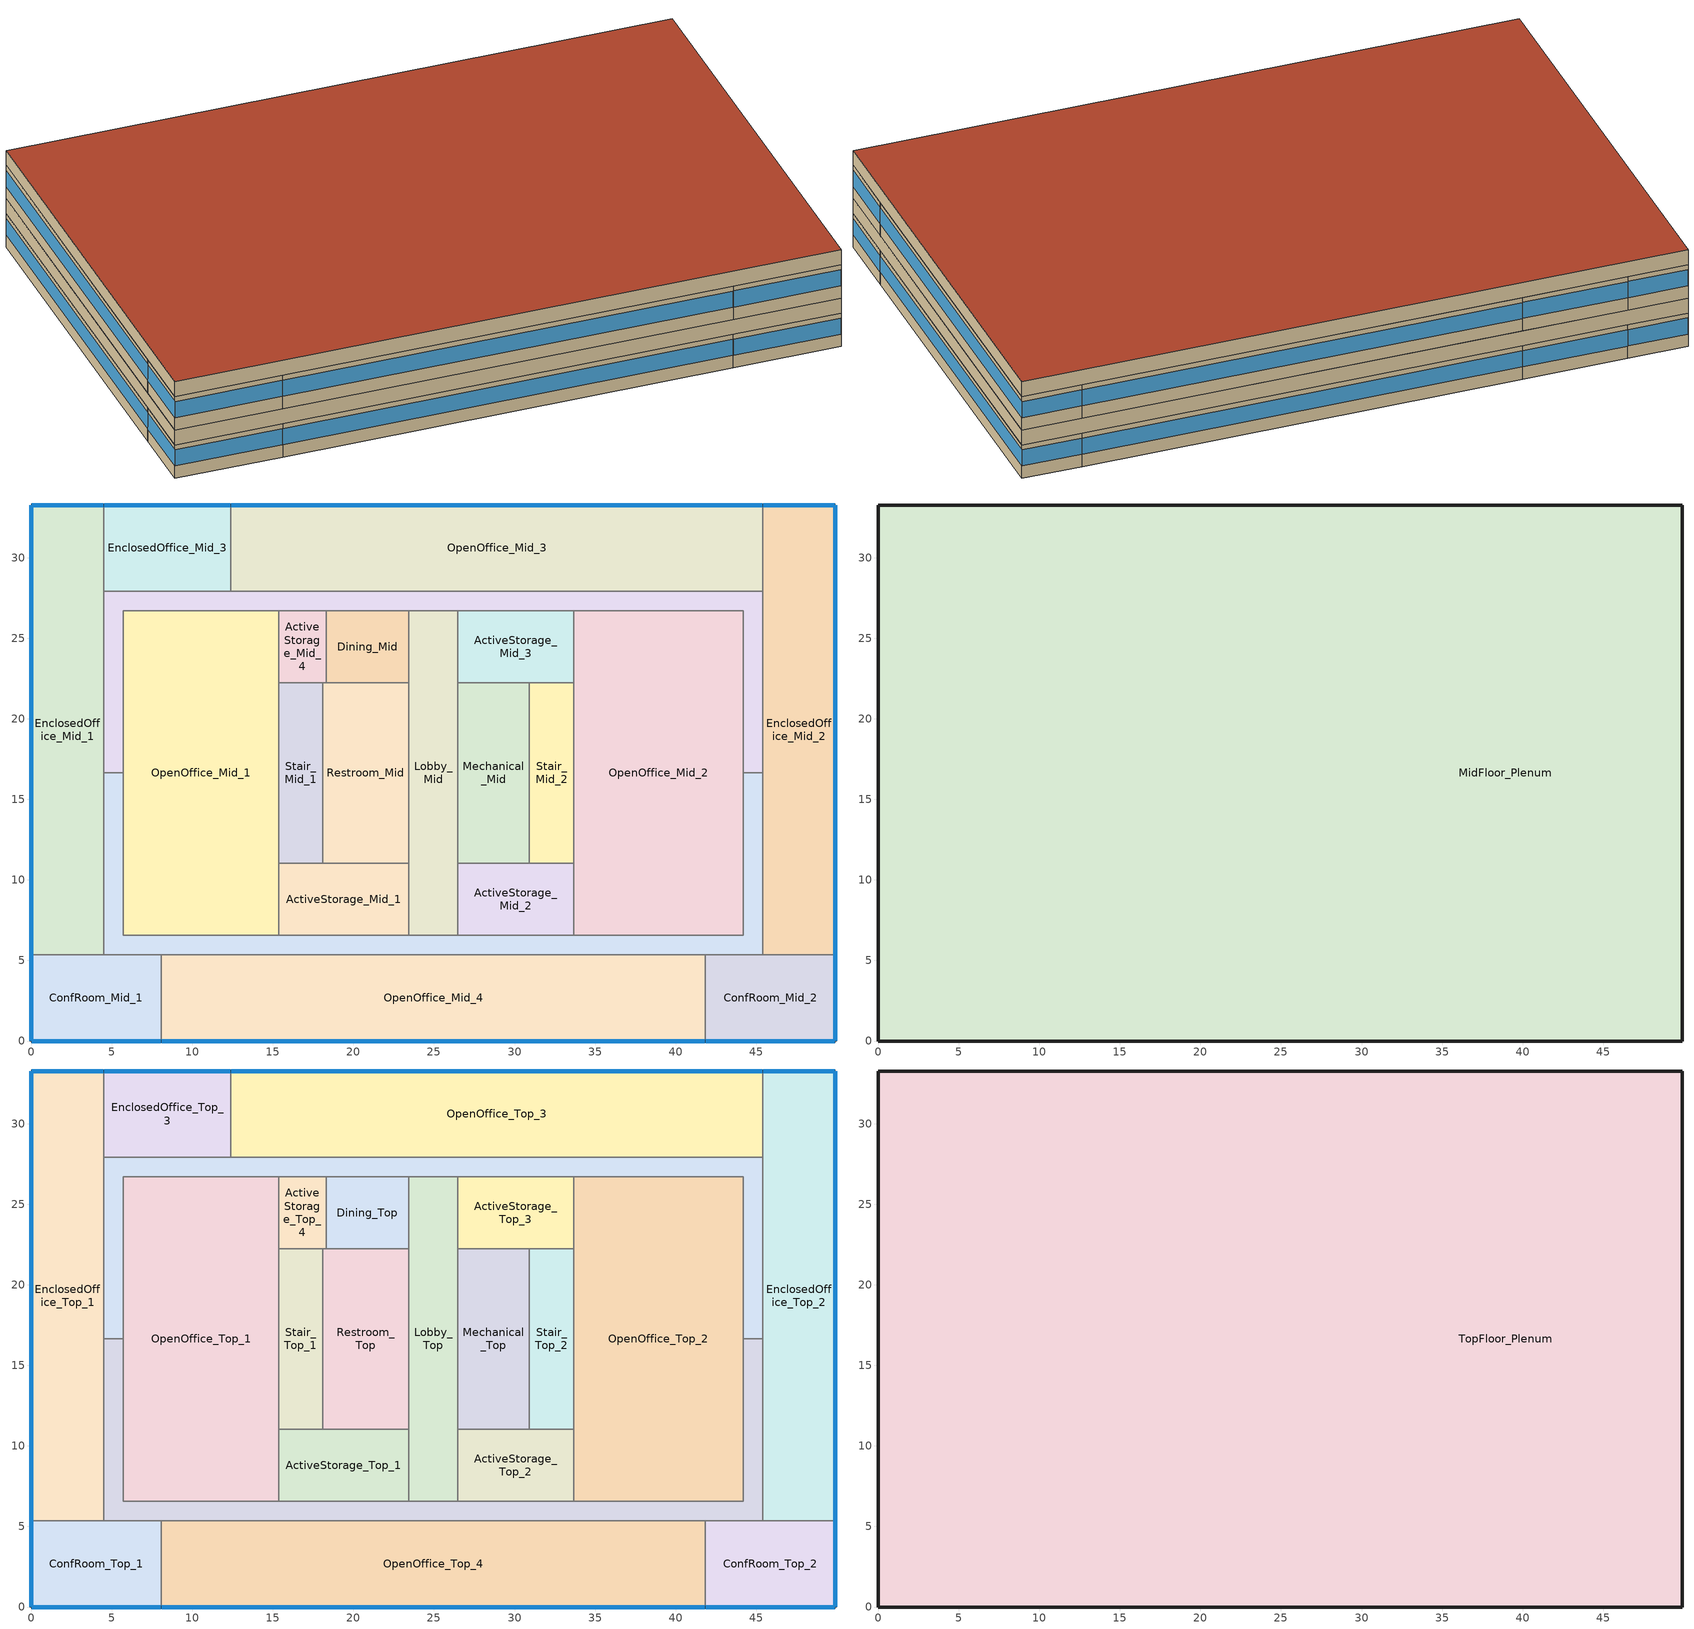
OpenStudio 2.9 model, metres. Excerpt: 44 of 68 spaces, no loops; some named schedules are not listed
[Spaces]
ActiveStorage_Mid_1
 floor to FirstFloor_Plenum: 23.43,11.04 23.43,6.56 15.35,6.56 15.35,11.04 z3.96
 wall to Restroom_Mid: 23.43,11.04 18.1,11.04 z3.96:6.71
 wall to OpenOffice_Mid_1: 15.35,11.04 15.35,6.56 z3.96:6.71
 wall to Corridor_Mid_1: 15.35,6.56 23.43,6.56 z3.96:6.71
 wall to Lobby_Mid: 23.43,6.56 23.43,11.04 z3.96:6.71
 wall to Stair_Mid_1: 18.1,11.04 15.35,11.04 z3.96:6.71
EnclosedOffice_Mid_1
 floor to FirstFloor_Plenum: 4.5,33.27 4.5,5.34 0,5.34 0,33.27 z3.96
 wall outside: 4.5,33.27 0,33.27 0,5.34 z3.96:6.71
 wall to EnclosedOffice_Mid_3: 4.5,27.93 4.5,33.27 z3.96:6.71
 wall to Corridor_Mid_2: 4.5,16.64 4.5,27.93 z3.96:6.71
 wall to ConfRoom_Mid_1: 0,5.34 4.5,5.34 z3.96:6.71
 wall to Corridor_Mid_1: 4.5,5.34 4.5,16.64 z3.96:6.71
 window: 4.48,33.27 0.03,33.27 z4.98:6.31; 0,33.25 0,5.37 z4.98:6.29
Corridor_Mid_1
 floor to FirstFloor_Plenum: 45.41,16.64 45.41,5.34 4.5,5.34 4.5,16.64 5.72,16.64 5.72,6.56 44.19,6.56 44.19,16.64 z3.96
 wall to Lobby_Mid: 26.48,6.56 23.43,6.56 z3.96:6.71
 wall to ConfRoom_Mid_2: 41.84,5.34 45.41,5.34 z3.96:6.71
 wall to OpenOffice_Mid_1: 15.35,6.56 5.72,6.56 5.72,16.64 z3.96:6.71
 wall to ConfRoom_Mid_1: 4.5,5.34 8.07,5.34 z3.96:6.71
 wall to ActiveStorage_Mid_2: 33.67,6.56 26.48,6.56 z3.96:6.71
 wall to OpenOffice_Mid_4: 8.07,5.34 16.57,5.34 33.34,5.34 41.84,5.34 z3.96:6.71
 wall to Corridor_Mid_2: 5.72,16.64 4.5,16.64 / 45.41,16.64 44.19,16.64 z3.96:6.71
 wall to OpenOffice_Mid_2: 44.19,16.64 44.19,6.56 33.67,6.56 z3.96:6.71
 wall to EnclosedOffice_Mid_2: 45.41,5.34 45.41,16.64 z3.96:6.71
OpenOffice_Mid_2
 floor to FirstFloor_Plenum: 44.19,26.71 44.19,6.56 33.67,6.56 33.67,26.71 z3.96
 wall to Corridor_Mid_2: 44.19,16.64 44.19,26.71 33.67,26.71 z3.96:6.71
 wall to ActiveStorage_Mid_2: 33.67,11.04 33.67,6.56 z3.96:6.71
 wall to Stair_Mid_2: 33.67,22.23 33.67,11.04 z3.96:6.71
 wall to ActiveStorage_Mid_3: 33.67,26.71 33.67,22.23 z3.96:6.71
ActiveStorage_Mid_2
 floor to FirstFloor_Plenum: 33.67,11.04 33.67,6.56 26.48,6.56 26.48,11.04 z3.96
 wall to Mechanical_Mid: 30.93,11.04 26.48,11.04 z3.96:6.71
 wall to Lobby_Mid: 26.48,11.04 26.48,6.56 z3.96:6.71
 wall to Stair_Mid_2: 33.67,11.04 30.93,11.04 z3.96:6.71
Stair_Mid_2
 floor to FirstFloor_Plenum: 33.67,22.23 33.67,11.04 30.93,11.04 30.93,22.23 z3.96
 wall to Mechanical_Mid: 30.93,22.23 30.93,11.04 z3.96:6.71
 wall to ActiveStorage_Mid_3: 33.67,22.23 30.93,22.23 z3.96:6.71
ActiveStorage_Mid_3
 floor to FirstFloor_Plenum: 33.67,26.71 33.67,22.23 26.48,22.23 26.48,26.71 z3.96
 wall to Mechanical_Mid: 26.48,22.23 30.93,22.23 z3.96:6.71
 wall to Lobby_Mid: 26.48,26.71 26.48,22.23 z3.96:6.71
 wall to Corridor_Mid_2: 33.67,26.71 26.48,26.71 z3.96:6.71
Lobby_Mid
 floor to FirstFloor_Plenum: 26.48,26.71 26.48,6.56 23.43,6.56 23.43,26.71 z3.96
 wall to Restroom_Mid: 23.43,22.23 23.43,11.04 z3.96:6.71
 wall to Mechanical_Mid: 26.48,11.04 26.48,22.23 z3.96:6.71
 wall to Dining_Mid: 23.43,26.71 23.43,22.23 z3.96:6.71
 wall to Corridor_Mid_2: 26.48,26.71 23.43,26.71 z3.96:6.71
Dining_Mid
 floor to FirstFloor_Plenum: 23.43,26.71 23.43,22.23 18.31,22.23 18.31,26.71 z3.96
 wall to Corridor_Mid_2: 23.43,26.71 18.31,26.71 z3.96:6.71
 wall to ActiveStorage_Mid_4: 18.31,26.71 18.31,22.23 z3.96:6.71
 wall to Restroom_Mid: 18.31,22.23 23.43,22.23 z3.96:6.71
ConfRoom_Mid_2
 floor to FirstFloor_Plenum: 49.91,5.34 49.91,0 41.84,0 41.84,5.34 z3.96
 wall outside: 41.84,0 49.91,0 49.91,5.34 z3.96:6.71
 wall to OpenOffice_Mid_4: 41.84,5.34 41.84,0 z3.96:6.71
 wall to EnclosedOffice_Mid_2: 49.91,5.34 45.41,5.34 z3.96:6.71
 window: 41.87,0 49.89,0 / 49.91,0.03 49.91,5.32 z4.98:6.3
Restroom_Mid
 floor to FirstFloor_Plenum: 23.43,22.23 23.43,11.04 18.1,11.04 18.1,22.23 z3.96
 wall to ActiveStorage_Mid_4: 18.31,22.23 18.1,22.23 z3.96:6.71
 wall to Stair_Mid_1: 18.1,22.23 18.1,11.04 z3.96:6.71
Mechanical_Mid
 floor to FirstFloor_Plenum: 30.93,22.23 30.93,11.04 26.48,11.04 26.48,22.23 z3.96
ConfRoom_Mid_1
 floor to FirstFloor_Plenum: 8.07,5.34 8.07,0 0,0 0,5.34 z3.96
 wall outside: 0,5.34 0,0 8.07,0 z3.96:6.71
 wall to OpenOffice_Mid_4: 8.07,0 8.07,5.34 z3.96:6.71
 window: 0.03,0 8.04,0 / 0,5.32 0,0.03 z4.98:6.3
ActiveStorage_Mid_4
 floor to FirstFloor_Plenum: 18.31,26.71 18.31,22.23 15.35,22.23 15.35,26.71 z3.96
 wall to Stair_Mid_1: 15.35,22.23 18.1,22.23 z3.96:6.71
 wall to Corridor_Mid_2: 18.31,26.71 15.35,26.71 z3.96:6.71
 wall to OpenOffice_Mid_1: 15.35,26.71 15.35,22.23 z3.96:6.71
Corridor_Mid_2
 floor to FirstFloor_Plenum: 45.41,27.93 45.41,16.64 44.19,16.64 44.19,26.71 5.72,26.71 5.72,16.64 4.5,16.64 4.5,27.93 z3.96
 wall to EnclosedOffice_Mid_3: 12.39,27.93 10.08,27.93 4.5,27.93 z3.96:6.71
 wall to OpenOffice_Mid_1: 5.72,16.64 5.72,26.71 15.35,26.71 z3.96:6.71
 wall to EnclosedOffice_Mid_2: 45.41,16.64 45.41,27.93 z3.96:6.71
 wall to OpenOffice_Mid_3: 45.41,27.93 12.39,27.93 z3.96:6.71
OpenOffice_Mid_1
 floor to FirstFloor_Plenum: 15.35,26.71 15.35,6.56 5.72,6.56 5.72,26.71 z3.96
 wall to Stair_Mid_1: 15.35,11.04 15.35,22.23 z3.96:6.71
EnclosedOffice_Mid_3
 floor to FirstFloor_Plenum: 12.39,33.27 12.39,27.93 4.5,27.93 4.5,33.27 z3.96
 wall outside: 12.39,33.27 4.5,33.27 z3.96:6.71
 wall to OpenOffice_Mid_3: 12.39,27.93 12.39,33.27 z3.96:6.71
 window: 12.37,33.27 4.53,33.27 z4.98:6.3
OpenOffice_Mid_3
 floor to FirstFloor_Plenum: 45.41,33.27 45.41,27.93 12.39,27.93 12.39,33.27 z3.96
 wall outside: 45.41,33.27 12.39,33.27 z3.96:6.71
 wall to EnclosedOffice_Mid_2: 45.41,27.93 45.41,33.27 z3.96:6.71
 window: 45.38,33.27 12.42,33.27 z4.98:6.29
EnclosedOffice_Mid_2
 floor to FirstFloor_Plenum: 49.91,33.27 49.91,5.34 45.41,5.34 45.41,33.27 z3.96
 wall outside: 49.91,5.34 49.91,33.27 45.41,33.27 z3.96:6.71
 window: 49.89,33.27 45.43,33.27 z4.98:6.31; 49.91,5.37 49.91,33.25 z4.98:6.29
Stair_Mid_1
 floor to FirstFloor_Plenum: 18.1,22.23 18.1,11.04 15.35,11.04 15.35,22.23 z3.96
OpenOffice_Mid_4
 floor to FirstFloor_Plenum: 41.84,5.34 41.84,0 8.07,0 8.07,5.34 z3.96
 wall outside: 8.07,0 41.84,0 z3.96:6.71
 window: 8.09,0 41.82,0 z4.98:6.29
MidFloor_Plenum
 floor to OpenOffice_Mid_4: 41.84,5.34 41.84,0 8.07,0 8.07,5.34 z6.71
 floor to ActiveStorage_Mid_1: 23.43,11.04 23.43,6.56 15.35,6.56 15.35,11.04 z6.71
 floor to ConfRoom_Mid_2: 49.91,5.34 49.91,0 41.84,0 41.84,5.34 z6.71
 floor to EnclosedOffice_Mid_3: 12.39,33.27 12.39,27.93 4.5,27.93 4.5,33.27 z6.71
 floor to OpenOffice_Mid_3: 45.41,33.27 45.41,27.93 12.39,27.93 12.39,33.27 z6.71
 floor to ConfRoom_Mid_1: 8.07,5.34 8.07,0 0,0 0,5.34 z6.71
 floor to Stair_Mid_1: 18.1,22.23 18.1,11.04 15.35,11.04 15.35,22.23 z6.71
 floor to Corridor_Mid_2: 45.41,27.93 45.41,16.64 44.19,16.64 44.19,26.71 5.72,26.71 5.72,16.64 4.5,16.64 4.5,27.93 z6.71
 floor to Dining_Mid: 23.43,26.71 23.43,22.23 18.31,22.23 18.31,26.71 z6.71
 floor to EnclosedOffice_Mid_2: 49.91,33.27 49.91,5.34 45.41,5.34 45.41,33.27 z6.71
 floor to OpenOffice_Mid_1: 15.35,26.71 15.35,6.56 5.72,6.56 5.72,26.71 z6.71
 floor to EnclosedOffice_Mid_1: 4.5,33.27 4.5,5.34 0,5.34 0,33.27 z6.71
 floor to ActiveStorage_Mid_4: 18.31,26.71 18.31,22.23 15.35,22.23 15.35,26.71 z6.71
 floor to Corridor_Mid_1: 45.41,16.64 45.41,5.34 4.5,5.34 4.5,16.64 5.72,16.64 5.72,6.56 44.19,6.56 44.19,16.64 z6.71
 floor to Restroom_Mid: 23.43,22.23 23.43,11.04 18.1,11.04 18.1,22.23 z6.71
 floor to OpenOffice_Mid_2: 44.19,26.71 44.19,6.56 33.67,6.56 33.67,26.71 z6.71
 floor to ActiveStorage_Mid_3: 33.67,26.71 33.67,22.23 26.48,22.23 26.48,26.71 z6.71
 floor to Lobby_Mid: 26.48,26.71 26.48,6.56 23.43,6.56 23.43,26.71 z6.71
 floor to Stair_Mid_2: 33.67,22.23 33.67,11.04 30.93,11.04 30.93,22.23 z6.71
 floor to ActiveStorage_Mid_2: 33.67,11.04 33.67,6.56 26.48,6.56 26.48,11.04 z6.71
 floor to Mechanical_Mid: 30.93,22.23 30.93,11.04 26.48,11.04 26.48,22.23 z6.71
 wall outside: 49.91,33.27 0,33.27 0,0 49.91,0 49.91,33.27 z6.71:7.92
Corridor_Top_2
 floor to MidFloor_Plenum: 45.41,27.93 45.41,16.64 44.19,16.64 44.19,26.71 5.72,26.71 5.72,16.64 4.5,16.64 4.5,27.93 z7.92
 wall to EnclosedOffice_Top_1: 4.5,27.93 4.5,16.64 z7.92:10.67
 wall to Corridor_Top_1: 4.5,16.64 5.72,16.64 / 44.19,16.64 45.41,16.64 z7.92:10.67
 wall to EnclosedOffice_Top_3: 12.39,27.93 10.08,27.93 4.5,27.93 z7.92:10.67
 wall to EnclosedOffice_Top_2: 45.41,16.64 45.41,27.93 z7.92:10.67
 wall to Dining_Top: 18.31,26.71 23.43,26.71 z7.92:10.67
 wall to OpenOffice_Top_2: 33.67,26.71 44.19,26.71 44.19,16.64 z7.92:10.67
 wall to OpenOffice_Top_1: 5.72,16.64 5.72,26.71 15.35,26.71 z7.92:10.67
 wall to ActiveStorage_Top_4: 15.35,26.71 18.31,26.71 z7.92:10.67
 wall to Lobby_Top: 23.43,26.71 26.48,26.71 z7.92:10.67
 wall to ActiveStorage_Top_3: 26.48,26.71 33.67,26.71 z7.92:10.67
 wall to OpenOffice_Top_3: 45.41,27.93 12.39,27.93 z7.92:10.67
OpenOffice_Top_1
 floor to MidFloor_Plenum: 15.35,26.71 15.35,6.56 5.72,6.56 5.72,26.71 z7.92
 wall to Corridor_Top_1: 5.72,16.64 5.72,6.56 15.35,6.56 z7.92:10.67
 wall to ActiveStorage_Top_4: 15.35,22.23 15.35,26.71 z7.92:10.67
 wall to Stair_Top_1: 15.35,11.04 15.35,22.23 z7.92:10.67
 wall to ActiveStorage_Top_1: 15.35,6.56 15.35,11.04 z7.92:10.67
EnclosedOffice_Top_3
 floor to MidFloor_Plenum: 12.39,33.27 12.39,27.93 4.5,27.93 4.5,33.27 z7.92
 wall outside: 12.39,33.27 4.5,33.27 z7.92:10.67
 wall to EnclosedOffice_Top_1: 4.5,33.27 4.5,27.93 z7.92:10.67
 wall to OpenOffice_Top_3: 12.39,27.93 12.39,33.27 z7.92:10.67
 window: 12.37,33.27 4.53,33.27 z8.95:10.26
OpenOffice_Top_3
 floor to MidFloor_Plenum: 45.41,33.27 45.41,27.93 12.39,27.93 12.39,33.27 z7.92
 wall outside: 45.41,33.27 12.39,33.27 z7.92:10.67
 wall to EnclosedOffice_Top_2: 45.41,27.93 45.41,33.27 z7.92:10.67
 window: 45.38,33.27 12.42,33.27 z8.95:10.26
EnclosedOffice_Top_2
 floor to MidFloor_Plenum: 49.91,33.27 49.91,5.34 45.41,5.34 45.41,33.27 z7.92
 wall outside: 49.91,5.34 49.91,33.27 45.41,33.27 z7.92:10.67
 wall to ConfRoom_Top_2: 45.41,5.34 49.91,5.34 z7.92:10.67
 wall to Corridor_Top_1: 45.41,16.64 45.41,5.34 z7.92:10.67
 window: 49.89,33.27 45.43,33.27 z8.95:10.27; 49.91,5.37 49.91,33.25 z8.95:10.26
Stair_Top_1
 floor to MidFloor_Plenum: 18.1,22.23 18.1,11.04 15.35,11.04 15.35,22.23 z7.92
 wall to ActiveStorage_Top_1: 15.35,11.04 18.1,11.04 z7.92:10.67
 wall to Restroom_Top: 18.1,11.04 18.1,22.23 z7.92:10.67
 wall to ActiveStorage_Top_4: 18.1,22.23 15.35,22.23 z7.92:10.67
OpenOffice_Top_4
 floor to MidFloor_Plenum: 41.84,5.34 41.84,0 8.07,0 8.07,5.34 z7.92
 wall outside: 8.07,0 41.84,0 z7.92:10.67
 wall to ConfRoom_Top_1: 8.07,5.34 8.07,0 z7.92:10.67
 wall to ConfRoom_Top_2: 41.84,0 41.84,5.34 z7.92:10.67
 wall to Corridor_Top_1: 41.84,5.34 33.34,5.34 16.57,5.34 8.07,5.34 z7.92:10.67
 window: 8.09,0 41.82,0 z8.95:10.26
Mechanical_Top
 floor to MidFloor_Plenum: 30.93,22.23 30.93,11.04 26.48,11.04 26.48,22.23 z7.92
 wall to Lobby_Top: 26.48,22.23 26.48,11.04 z7.92:10.67
 wall to Stair_Top_2: 30.93,11.04 30.93,22.23 z7.92:10.67
 wall to ActiveStorage_Top_2: 26.48,11.04 30.93,11.04 z7.92:10.67
 wall to ActiveStorage_Top_3: 30.93,22.23 26.48,22.23 z7.92:10.67
ActiveStorage_Top_4
 floor to MidFloor_Plenum: 18.31,26.71 18.31,22.23 15.35,22.23 15.35,26.71 z7.92
 wall to Dining_Top: 18.31,22.23 18.31,26.71 z7.92:10.67
 wall to Restroom_Top: 18.1,22.23 18.31,22.23 z7.92:10.67
Lobby_Top
 floor to MidFloor_Plenum: 26.48,26.71 26.48,6.56 23.43,6.56 23.43,26.71 z7.92
 wall to Restroom_Top: 23.43,22.23 23.43,11.04 z7.92:10.67
 wall to ActiveStorage_Top_2: 26.48,6.56 26.48,11.04 z7.92:10.67
 wall to Corridor_Top_1: 23.43,6.56 26.48,6.56 z7.92:10.67
 wall to Dining_Top: 23.43,26.71 23.43,22.23 z7.92:10.67
 wall to ActiveStorage_Top_3: 26.48,22.23 26.48,26.71 z7.92:10.67
 wall to ActiveStorage_Top_1: 23.43,11.04 23.43,6.56 z7.92:10.67
Dining_Top
 floor to MidFloor_Plenum: 23.43,26.71 23.43,22.23 18.31,22.23 18.31,26.71 z7.92
 wall to Restroom_Top: 18.31,22.23 23.43,22.23 z7.92:10.67
Restroom_Top
 floor to MidFloor_Plenum: 23.43,22.23 23.43,11.04 18.1,11.04 18.1,22.23 z7.92
 wall to ActiveStorage_Top_1: 18.1,11.04 23.43,11.04 z7.92:10.67
ConfRoom_Top_2
 floor to MidFloor_Plenum: 49.91,5.34 49.91,0 41.84,0 41.84,5.34 z7.92
 wall outside: 41.84,0 49.91,0 49.91,5.34 z7.92:10.67
 wall to Corridor_Top_1: 45.41,5.34 41.84,5.34 z7.92:10.67
 window: 49.91,0.03 49.91,5.32 z8.95:10.27; 41.87,0 49.89,0 z8.95:10.26
ActiveStorage_Top_3
 floor to MidFloor_Plenum: 33.67,26.71 33.67,22.23 26.48,22.23 26.48,26.71 z7.92
 wall to Stair_Top_2: 30.93,22.23 33.67,22.23 z7.92:10.67
 wall to OpenOffice_Top_2: 33.67,22.23 33.67,26.71 z7.92:10.67
Stair_Top_2
 floor to MidFloor_Plenum: 33.67,22.23 33.67,11.04 30.93,11.04 30.93,22.23 z7.92
 wall to ActiveStorage_Top_2: 30.93,11.04 33.67,11.04 z7.92:10.67
 wall to OpenOffice_Top_2: 33.67,11.04 33.67,22.23 z7.92:10.67
ActiveStorage_Top_2
 floor to MidFloor_Plenum: 33.67,11.04 33.67,6.56 26.48,6.56 26.48,11.04 z7.92
 wall to Corridor_Top_1: 26.48,6.56 33.67,6.56 z7.92:10.67
 wall to OpenOffice_Top_2: 33.67,6.56 33.67,11.04 z7.92:10.67
OpenOffice_Top_2
 floor to MidFloor_Plenum: 44.19,26.71 44.19,6.56 33.67,6.56 33.67,26.71 z7.92
 wall to Corridor_Top_1: 33.67,6.56 44.19,6.56 44.19,16.64 z7.92:10.67
Corridor_Top_1
 floor to MidFloor_Plenum: 45.41,16.64 45.41,5.34 4.5,5.34 4.5,16.64 5.72,16.64 5.72,6.56 44.19,6.56 44.19,16.64 z7.92
 wall to ConfRoom_Top_1: 4.5,5.34 8.07,5.34 z7.92:10.67
 wall to ActiveStorage_Top_1: 23.43,6.56 15.35,6.56 z7.92:10.67
 wall to EnclosedOffice_Top_1: 4.5,16.64 4.5,5.34 z7.92:10.67
EnclosedOffice_Top_1
 floor to MidFloor_Plenum: 4.5,33.27 4.5,5.34 0,5.34 0,33.27 z7.92
 wall outside: 4.5,33.27 0,33.27 0,5.34 z7.92:10.67
 wall to ConfRoom_Top_1: 0,5.34 4.5,5.34 z7.92:10.67
 window: 0,33.25 0,5.37 z8.95:10.26; 4.48,33.27 0.03,33.27 z8.95:10.27
ActiveStorage_Top_1
 floor to MidFloor_Plenum: 23.43,11.04 23.43,6.56 15.35,6.56 15.35,11.04 z7.92
ConfRoom_Top_1
 floor to MidFloor_Plenum: 8.07,5.34 8.07,0 0,0 0,5.34 z7.92
 wall outside: 0,5.34 0,0 8.07,0 z7.92:10.67
 window: 0.03,0 8.04,0 z8.95:10.26; 0,5.32 0,0.03 z8.95:10.27
TopFloor_Plenum
 floor to EnclosedOffice_Top_1: 4.5,33.27 4.5,5.34 0,5.34 0,33.27 z10.67
 floor to EnclosedOffice_Top_2: 49.91,33.27 49.91,5.34 45.41,5.34 45.41,33.27 z10.67
 floor to Corridor_Top_1: 45.41,16.64 45.41,5.34 4.5,5.34 4.5,16.64 5.72,16.64 5.72,6.56 44.19,6.56 44.19,16.64 z10.67
 floor to Corridor_Top_2: 45.41,27.93 45.41,16.64 44.19,16.64 44.19,26.71 5.72,26.71 5.72,16.64 4.5,16.64 4.5,27.93 z10.67
 floor to OpenOffice_Top_2: 44.19,26.71 44.19,6.56 33.67,6.56 33.67,26.71 z10.67
 floor to OpenOffice_Top_1: 15.35,26.71 15.35,6.56 5.72,6.56 5.72,26.71 z10.67
 floor to Stair_Top_1: 18.1,22.23 18.1,11.04 15.35,11.04 15.35,22.23 z10.67
 floor to EnclosedOffice_Top_3: 12.39,33.27 12.39,27.93 4.5,27.93 4.5,33.27 z10.67
 floor to OpenOffice_Top_3: 45.41,33.27 45.41,27.93 12.39,27.93 12.39,33.27 z10.67
 floor to OpenOffice_Top_4: 41.84,5.34 41.84,0 8.07,0 8.07,5.34 z10.67
 floor to Lobby_Top: 26.48,26.71 26.48,6.56 23.43,6.56 23.43,26.71 z10.67
 floor to ConfRoom_Top_2: 49.91,5.34 49.91,0 41.84,0 41.84,5.34 z10.67
 floor to ActiveStorage_Top_4: 18.31,26.71 18.31,22.23 15.35,22.23 15.35,26.71 z10.67
 floor to ActiveStorage_Top_2: 33.67,11.04 33.67,6.56 26.48,6.56 26.48,11.04 z10.67
 floor to Restroom_Top: 23.43,22.23 23.43,11.04 18.1,11.04 18.1,22.23 z10.67
 floor to Mechanical_Top: 30.93,22.23 30.93,11.04 26.48,11.04 26.48,22.23 z10.67
 floor to ActiveStorage_Top_1: 23.43,11.04 23.43,6.56 15.35,6.56 15.35,11.04 z10.67
 floor to Dining_Top: 23.43,26.71 23.43,22.23 18.31,22.23 18.31,26.71 z10.67
 floor to ActiveStorage_Top_3: 33.67,26.71 33.67,22.23 26.48,22.23 26.48,26.71 z10.67
 floor to Stair_Top_2: 33.67,22.23 33.67,11.04 30.93,11.04 30.93,22.23 z10.67
 floor to ConfRoom_Top_1: 8.07,5.34 8.07,0 0,0 0,5.34 z10.67
 wall outside: 0,33.27 0,0 49.91,0 49.91,33.27 0,33.27 z10.67:11.89
 roof outside: 49.91,0 49.91,33.27 0,33.27 0,0 z11.89
[Site]
Chicago Ohare Intl Ap_IL_USA: Latitude {deg}=41.98; Longitude {deg}=-87.92; Time Zone {hr}=-6; Elevation {m}=201; Terrain=City
[Building]
-MediumOfficeDetailed-ASHRAE 169-2006-5A created: 2020-03-26 09:35:23 -0700: Nominal Floor to Floor Height {m}=6.76792e-17; Default Construction Set=90.1-2013 - MediumOfficeDetailed - ASHRAE 169-2006-5A; Standards Number of Stories=3; Standards Number of Above Ground Stories=0; Standards Building Type=MediumOfficeDetailed
[ClimateZones]
Climate Zone Institution Name 1=ASHRAE; Climate Zone Document Name 1=ANSI/ASHRAE Standard 169; Climate Zone Document Year 1=2006; Climate Zone Value 1=5A
[Site:WaterMainsTemperature]
Calculation Method=Correlation; Annual Average Outdoor Air Temperature {C}=9.925; Maximum Difference In Monthly Average Outdoor Air Temperatures {deltaC}=28.7
[SizingPeriod:DesignDay] Barometric Pressure {Pa}=98934; Sky Clearness=0; Rain Indicator=0; Snow Indicator=0; Day of Month=21; Daylight Saving Time Indicator=0; Humidity Indicating Type=Wetbulb; Dry-Bulb Temperature Range Modifier Type=DefaultMultipliers
Name | Maximum Dry-Bulb Temperature {C} | Daily Dry-Bulb Temperature Range {deltaC} | Humidity Indicating Conditions at Maximum Dry-Bulb | Wind Speed {m/s} | Wind Direction {deg} | Month | Day Type | Solar Model Indicator | ASHRAE Taub | ASHRAE Taud
Chicago Ohare Intl Ap Ann Clg .4% Condns DB=>MWB | 33.3 | 10.5 | 23.7 | 5.2 | 230 | 7 | SummerDesignDay | ASHRAETau | 0.455 | 2.05
Chicago Ohare Intl Ap Ann Htg 99.6% Condns DB | -20 | 0 | -20 | 4.9 | 270 | 1 | WinterDesignDay | ASHRAEClearSky
[Site:GroundTemperature:BuildingSurface]
19.527, 19.502, 19.536, 19.598, 20.002, 21.64, 22.225, 22.375, 21.449, 20.121, 19.802, 19.633
[Material:NoMass] Thermal Absorptance=0.9; Solar Absorptance=0.7
Name | Roughness | Thermal Resistance {m2-K/W} | Visible Absorptance
CP02 CARPET PAD | VeryRough | 0.21648 | 0.8
Typical Insulation R-14.97 | Smooth | 2.63723 | 0.7
Typical Carpet Pad | Smooth | 0.21648 | 0.8
Typical Insulation R-16.0 | Smooth | 2.81828 | 0.7
Typical Insulation R-30.13 | Smooth | 5.30668 | 0.7
Typical Insulation R-1.15 | Smooth | 0.202509 | 0.7
Typical Insulation R-1.15 1 | Smooth | 0.202527 | 0.7
[Material]
Name | Roughness | Thickness {m} | Conductivity {W/m-K} | Density {kg/m3} | Specific Heat {J/kg-K} | Thermal Absorptance | Solar Absorptance | Visible Absorptance
100mm Normalweight concrete floor | MediumSmooth | 0.1016 | 2.31 | 2322 | 832
G01 13mm gypsum board | Smooth | 0.0127 | 0.16 | 800 | 1090 | 0.9 | 0.7 | 0.5
4 in. Normalweight Concrete Floor | MediumRough | 0.1016 | 2.31 | 2322 | 832 | 0.9 | 0.7 | 0.7
25mm Stucco | Smooth | 0.0254 | 0.72 | 1856 | 840 | 0.9 | 0.7 | 0.7
5/8 in. Gypsum Board | MediumSmooth | 0.0159 | 0.16 | 800 | 1090 | 0.9 | 0.7 | 0.7
Roof Membrane | VeryRough | 0.0095 | 0.16 | 1121.29 | 1460 | 0.9 | 0.7 | 0.7
Metal Roof Surface; F08 Metal surface | Smooth | 0.0008 | 45.28 | 7824 | 500 | 0.9 | 0.7 | 0.7
8 in. Normalweight Concrete Floor | MediumRough | 0.2032 | 2.31 | 2322 | 832 | 0.9 | 0.7 | 0.7
8 in. Concrete Block Basement Wall | MediumRough | 0.2032 | 1.326 | 1842 | 912 | 0.9 | 0.7 | 0.7
G05 25mm wood | MediumSmooth | 0.0254 | 0.15 | 608 | 1630 | 0.9 | 0.5 | 0.5
Std Wood 6inch | MediumSmooth | 0.15 | 0.12 | 540 | 1210 | 0.9 | 0.7 | 0.7
[Construction]
Typical Insulated Exterior Mass Floor R-17.54: Typical Insulation R-14.97, 4 in. Normalweight Concrete Floor, Typical Carpet Pad
Typical Insulated Steel Framed Exterior Wall R-18.18: 25mm Stucco, 5/8 in. Gypsum Board, Typical Insulation R-16.0, 5/8 in. Gypsum Board
Typical IEAD Roof R-31.25: Roof Membrane, Typical Insulation R-30.13, Metal Roof Surface
Typical Interior Floor: 100mm Normalweight concrete floor, CP02 CARPET PAD
Typical Interior Wall: G01 13mm gypsum board, G01 13mm gypsum board
Typical Interior Ceiling: CP02 CARPET PAD, 100mm Normalweight concrete floor
Typical Insulated Carpeted 8in Slab Floor: 8 in. Normalweight Concrete Floor, Typical Carpet Pad
Typical Insulated Basement Mass Wall: 8 in. Concrete Block Basement Wall
U 0.48 SHGC 0.40 Dbl Ref-D Clr 6mm/13mm: REF D CLEAR 6MM, AIR 13MM, CLEAR 6MM
Typical Insulated Metal Door R-2.0: F08 Metal surface, Typical Insulation R-1.15
U 0.44 SHGC 0.26 Dbl Ref-B-H Clr 6mm/13mm Air: REF B CLEAR HI 6MM, AIR 13MM, CLEAR 6MM
Typical Overhead Door R-2.0: Typical Insulation R-1.15 1
Window_U_0.50_SHGC_0.40_Skylight_Frame_Width_0.430_in: Glass_2052_LayerAvg, Gap_1_W_0_0038, Glass_2027F_LayerAvg
Typical Interior Window: Clear 3mm
Typical Interior Door; Typical Interior Partition: G05 25mm wood
InteriorFurnishings: Std Wood 6inch
[DefaultConstructionSet]
90.1-2013 - MediumOfficeDetailed - ASHRAE 169-2006-5A: Default Exterior Surface Constructions=Default Surface Constructions 1; Default Interior Surface Constructions=Default Surface Constructions 2; Default Ground Contact Surface Constructions=Default Surface Constructions 3; Default Exterior SubSurface Constructions=Default Sub Surface Constructions 1; Default Interior SubSurface Constructions=Default Sub Surface Constructions 2; Interior Partition Construction=Typical Interior Partition
[DefaultSurfaceConstructions]
Name | Floor Construction | Wall Construction | Roof Ceiling Construction
Default Surface Constructions 1 | Typical Insulated Exterior Mass Floor R-17.54 | Typical Insulated Steel Framed Exterior Wall R-18.18 | Typical IEAD Roof R-31.25
Default Surface Constructions 2 | Typical Interior Floor | Typical Interior Wall | Typical Interior Ceiling
Default Surface Constructions 3 | Typical Insulated Carpeted 8in Slab Floor | Typical Insulated Basement Mass Wall
[DefaultSubSurfaceConstructions]
Name | Fixed Window Construction | Operable Window Construction | Door Construction | Glass Door Construction | Overhead Door Construction | Skylight Construction | Tubular Daylight Dome Construction | Tubular Daylight Diffuser Construction
Default Sub Surface Constructions 1 | U 0.48 SHGC 0.40 Dbl Ref-D Clr 6mm/13mm | U 0.48 SHGC 0.40 Dbl Ref-D Clr 6mm/13mm | Typical Insulated Metal Door R-2.0 | U 0.44 SHGC 0.26 Dbl Ref-B-H Clr 6mm/13mm Air | Typical Overhead Door R-2.0 | Window_U_0.50_SHGC_0.40_Skylight_Frame_Width_0.430_in | Typical Interior Window | Typical Interior Window
Default Sub Surface Constructions 2 | Typical Interior Window | Typical Interior Window | Typical Interior Door
[WindowMaterial:Glazing] Optical Data Type=SpectralAverage; Infrared Transmittance at Normal Incidence=0; Dirt Correction Factor for Solar and Visible Transmittance=1; Solar Diffusing=No
Name | Thickness {m} | Solar Transmittance at Normal Incidence | Front Side Solar Reflectance at Normal Incidence | Back Side Solar Reflectance at Normal Incidence | Visible Transmittance at Normal Incidence | Front Side Visible Reflectance at Normal Incidence | Back Side Visible Reflectance at Normal Incidence | Front Side Infrared Hemispherical Emissivity | Back Side Infrared Hemispherical Emissivity | Conductivity {W/m-K}
REF D CLEAR 6MM | 0.006 | 0.429 | 0.308 | 0.379 | 0.334 | 0.453 | 0.505 | 0.84 | 0.82 | 0.9
CLEAR 6MM | 0.006 | 0.775 | 0.071 | 0.071 | 0.881 | 0.08 | 0.08 | 0.84 | 0.84 | 0.9
REF B CLEAR HI 6MM | 0.006 | 0.24 | 0.16 | 0.32 | 0.3 | 0.16 | 0.29 | 0.84 | 0.6 | 0.9
Glass_2052_LayerAvg | 0.00837 | 0.507767 | 0.054228 | 0.0544931 | 0.586833 | 0.05805 | 0.058397 | 0.84 | 0.84 | 1
Glass_2027F_LayerAvg | 0.004 | 0.369744 | 0.470069 | 0.340935 | 0.765222 | 0.0546 | 0.073741 | 0.03675 | 0.84 | 1
Clear 3mm | 0.003 | 0.837 | 0.075 | 0.075 | 0.898 | 0.081 | 0.081 | 0.84 | 0.84 | 0.9
[WindowMaterial:Gas] Gas Type=Air
Name | Thickness {m}
AIR 13MM | 0.0127
Gap_1_W_0_0038 | 0.0038
[Space]
Name | Space Type | Building Story | Thermal Zone | Part of Total Floor Area
ActiveStorage_Mid_1 | MediumOffice - Storage | Building Story 2 | ActiveStorage_Mid_1 ZN
EnclosedOffice_Mid_1 | MediumOffice - ClosedOffice | Building Story 2 | EnclosedOffice_Mid_1 ZN
Corridor_Mid_1 | MediumOffice - Corridor | Building Story 2 | Corridor_Mid_1 ZN
OpenOffice_Mid_2 | MediumOffice - OpenOffice | Building Story 2 | OpenOffice_Mid_2 ZN
ActiveStorage_Mid_2 | MediumOffice - Storage | Building Story 2 | ActiveStorage_Mid_2 ZN
Stair_Mid_2 | MediumOffice - Stair | Building Story 2 | Stair_Mid_2 ZN
ActiveStorage_Mid_3 | MediumOffice - Storage | Building Story 2 | ActiveStorage_Mid_3 ZN
Lobby_Mid | MediumOffice - Lobby | Building Story 2 | Lobby_Mid ZN
Dining_Mid | MediumOffice - Dining | Building Story 3 | Dining_Mid ZN
ConfRoom_Mid_2 | MediumOffice - Conference | Building Story 2 | ConfRoom_Mid_2 ZN
Restroom_Mid | MediumOffice - Restroom | Building Story 2 | Restroom_Mid ZN
Mechanical_Mid | MediumOffice - Elec/MechRoom | Building Story 2 | Mechanical_Mid ZN
ConfRoom_Mid_1 | MediumOffice - Conference | Building Story 2 | ConfRoom_Mid_1 ZN
ActiveStorage_Mid_4 | MediumOffice - Storage | Building Story 2 | ActiveStorage_Mid_4 ZN
Corridor_Mid_2 | MediumOffice - Corridor | Building Story 2 | Corridor_Mid_2 ZN
OpenOffice_Mid_1 | MediumOffice - OpenOffice | Building Story 2 | OpenOffice_Mid_1 ZN
EnclosedOffice_Mid_3 | MediumOffice - ClosedOffice | Building Story 2 | EnclosedOffice_Mid_3 ZN
OpenOffice_Mid_3 | MediumOffice - OpenOffice | Building Story 2 | OpenOffice_Mid_3 ZN
EnclosedOffice_Mid_2 | MediumOffice - ClosedOffice | Building Story 2 | EnclosedOffice_Mid_2 ZN
Stair_Mid_1 | MediumOffice - Stair | Building Story 2 | Stair_Mid_1 ZN
OpenOffice_Mid_4 | MediumOffice - OpenOffice | Building Story 2 | OpenOffice_Mid_4 ZN
MidFloor_Plenum |  | Building Story 2 | MidFloor_Plenum ZN | No
Corridor_Top_2 | MediumOffice - Corridor | Building Story 3 | Corridor_Top_2 ZN
OpenOffice_Top_1 | MediumOffice - OpenOffice | Building Story 3 | OpenOffice_Top_1 ZN
EnclosedOffice_Top_3 | MediumOffice - ClosedOffice | Building Story 3 | EnclosedOffice_Top_3 ZN
OpenOffice_Top_3 | MediumOffice - OpenOffice | Building Story 3 | OpenOffice_Top_3 ZN
EnclosedOffice_Top_2 | MediumOffice - ClosedOffice | Building Story 3 | EnclosedOffice_Top_2 ZN
Stair_Top_1 | MediumOffice - Stair | Building Story 3 | Stair_Top_1 ZN
OpenOffice_Top_4 | MediumOffice - OpenOffice | Building Story 3 | OpenOffice_Top_4 ZN
Mechanical_Top | MediumOffice - Elec/MechRoom | Building Story 3 | Mechanical_Top ZN
ActiveStorage_Top_4 | MediumOffice - Storage | Building Story 3 | ActiveStorage_Top_4 ZN
Lobby_Top | MediumOffice - Lobby | Building Story 3 | Lobby_Top ZN
Dining_Top | MediumOffice - Dining | Building Story 3 | Dining_Top ZN
Restroom_Top | MediumOffice - Restroom | Building Story 3 | Restroom_Top ZN
ConfRoom_Top_2 | MediumOffice - Conference | Building Story 3 | ConfRoom_Top_2 ZN
ActiveStorage_Top_3 | MediumOffice - Storage | Building Story 3 | ActiveStorage_Top_3 ZN
Stair_Top_2 | MediumOffice - Stair | Building Story 3 | Stair_Top_2 ZN
ActiveStorage_Top_2 | MediumOffice - Storage | Building Story 3 | ActiveStorage_Top_2 ZN
OpenOffice_Top_2 | MediumOffice - OpenOffice | Building Story 3 | OpenOffice_Top_2 ZN
Corridor_Top_1 | MediumOffice - Corridor | Building Story 3 | Corridor_Top_1 ZN
EnclosedOffice_Top_1 | MediumOffice - ClosedOffice | Building Story 3 | EnclosedOffice_Top_1 ZN
ActiveStorage_Top_1 | MediumOffice - Storage | Building Story 3 | ActiveStorage_Top_1 ZN
ConfRoom_Top_1 | MediumOffice - Conference | Building Story 3 | ConfRoom_Top_1 ZN
TopFloor_Plenum |  | Building Story 3 | TopFloor_Plenum ZN | No
[BuildingStory] Nominal Floor to Floor Height {m}=3.9624
Name | Nominal Z Coordinate {m}
Building Story 2 | 3.9624
Building Story 3 | 7.9248
[SpaceType] Standards Building Type=Office
Name | Default Schedule Set | Design Specification Outdoor Air Object | Standards Space Type
MediumOffice - OpenOffice | MediumOffice - OpenOffice Schedule Set | MediumOffice - OpenOffice Ventilation | MediumOffice - OpenOffice
MediumOffice - ClosedOffice | MediumOffice - ClosedOffice Schedule Set | MediumOffice - ClosedOffice Ventilation | MediumOffice - ClosedOffice
MediumOffice - Conference | MediumOffice - Conference Schedule Set | MediumOffice - Conference Ventilation | MediumOffice - Conference
MediumOffice - Storage | MediumOffice - Storage Schedule Set | MediumOffice - Storage Ventilation | MediumOffice - Storage
MediumOffice - Corridor | MediumOffice - Corridor Schedule Set | MediumOffice - Corridor Ventilation | MediumOffice - Corridor
MediumOffice - Dining | MediumOffice - Dining Schedule Set | MediumOffice - Dining Ventilation | MediumOffice - Dining
MediumOffice - Lobby | MediumOffice - Lobby Schedule Set | MediumOffice - Lobby Ventilation | MediumOffice - Lobby
MediumOffice - Elec/MechRoom | MediumOffice - Elec/MechRoom Schedule Set | MediumOffice - Elec/MechRoom Ventilation | MediumOffice - Elec/MechRoom
MediumOffice - Stair | MediumOffice - Stair Schedule Set | MediumOffice - Stair Ventilation | MediumOffice - Stair
MediumOffice - Restroom | MediumOffice - Restroom Schedule Set | MediumOffice - Restroom Ventilation | MediumOffice - Restroom
[People:Definition] Number of People Calculation Method=People/Area; Fraction Radiant=0.3
Name | People per Space Floor Area {person/m2}
MediumOffice - ClosedOffice People Definition | 0.0511286
MediumOffice - Conference People Definition | 0.538196
MediumOffice - Dining People Definition; MediumOffice - Lobby People Definition | 0.107639
MediumOffice - OpenOffice People Definition | 0.0565105
[People] Work Efficiency Schedule=Work Efficiency Schedule; Clothing Insulation Schedule=Clothing Schedule; Air Velocity Schedule=Air Velocity Schedule; Multiplier=1
Name | People Definition | Space or SpaceType
MediumOffice - ClosedOffice People | MediumOffice - ClosedOffice People Definition | MediumOffice - ClosedOffice
MediumOffice - Conference People | MediumOffice - Conference People Definition | MediumOffice - Conference
MediumOffice - Dining People | MediumOffice - Dining People Definition | MediumOffice - Dining
MediumOffice - Lobby People | MediumOffice - Lobby People Definition | MediumOffice - Lobby
MediumOffice - OpenOffice People | MediumOffice - OpenOffice People Definition | MediumOffice - OpenOffice
[Lights:Definition] Design Level Calculation Method=Watts/Area; Fraction Radiant=0.7; Fraction Visible=0.2; Return Air Fraction=0
Name | Watts per Space Floor Area {W/m2}
MediumOffice - ClosedOffice Lights Definition | 11.9479
MediumOffice - Conference Lights Definition | 13.2396
MediumOffice - Corridor Lights Definition | 7.10418
MediumOffice - Dining Lights Definition | 6.99654
MediumOffice - Elec/MechRoom Lights Definition | 10.2257
MediumOffice - Lobby Lights Definition | 9.68752
MediumOffice - OpenOffice Lights Definition; MediumOffice - Restroom Lights Definition | 10.5486
MediumOffice - Stair Lights Definition | 7.4271
MediumOffice - Storage Lights Definition | 6.78126
[Lights] Fraction Replaceable=0
Name | Lights Definition | Space or SpaceType
MediumOffice - ClosedOffice Lights | MediumOffice - ClosedOffice Lights Definition | MediumOffice - ClosedOffice
MediumOffice - Conference Lights | MediumOffice - Conference Lights Definition | MediumOffice - Conference
MediumOffice - Corridor Lights | MediumOffice - Corridor Lights Definition | MediumOffice - Corridor
MediumOffice - Dining Lights | MediumOffice - Dining Lights Definition | MediumOffice - Dining
MediumOffice - Elec/MechRoom Lights | MediumOffice - Elec/MechRoom Lights Definition | MediumOffice - Elec/MechRoom
MediumOffice - Lobby Lights | MediumOffice - Lobby Lights Definition | MediumOffice - Lobby
MediumOffice - OpenOffice Lights | MediumOffice - OpenOffice Lights Definition | MediumOffice - OpenOffice
MediumOffice - Restroom Lights | MediumOffice - Restroom Lights Definition | MediumOffice - Restroom
MediumOffice - Stair Lights | MediumOffice - Stair Lights Definition | MediumOffice - Stair
MediumOffice - Storage Lights | MediumOffice - Storage Lights Definition | MediumOffice - Storage
[ElectricEquipment:Definition] Design Level Calculation Method=Watts/Area; Fraction Latent=0; Fraction Radiant=0.5; Fraction Lost=0
Name | Watts per Space Floor Area {W/m2}
MediumOffice - ClosedOffice Elec Equip Definition | 9.3646
MediumOffice - Conference Elec Equip Definition; MediumOffice - Dining Elec Equip Definition | 10.7639
MediumOffice - Corridor Elec Equip Definition | 3.12153
MediumOffice - Elec/MechRoom Elec Equip Definition; MediumOffice - Lobby Elec Equip Definition; MediumOffice - Restroom Elec Equip Definition | 2.90626
MediumOffice - OpenOffice Elec Equip Definition | 10.3334
[ElectricEquipment]
Name | Electric Equipment Definition | Space or SpaceType
MediumOffice - ClosedOffice Elec Equip | MediumOffice - ClosedOffice Elec Equip Definition | MediumOffice - ClosedOffice
MediumOffice - Conference Elec Equip | MediumOffice - Conference Elec Equip Definition | MediumOffice - Conference
MediumOffice - Corridor Elec Equip | MediumOffice - Corridor Elec Equip Definition | MediumOffice - Corridor
MediumOffice - Dining Elec Equip | MediumOffice - Dining Elec Equip Definition | MediumOffice - Dining
MediumOffice - Elec/MechRoom Elec Equip | MediumOffice - Elec/MechRoom Elec Equip Definition | MediumOffice - Elec/MechRoom
MediumOffice - Lobby Elec Equip | MediumOffice - Lobby Elec Equip Definition | MediumOffice - Lobby
MediumOffice - OpenOffice Elec Equip | MediumOffice - OpenOffice Elec Equip Definition | MediumOffice - OpenOffice
MediumOffice - Restroom Elec Equip | MediumOffice - Restroom Elec Equip Definition | MediumOffice - Restroom
[DesignSpecification:OutdoorAir] Outdoor Air Method=Sum
Name | Outdoor Air Flow per Person {m3/s-person} | Outdoor Air Flow per Floor Area {m3/s-m2}
MediumOffice - ClosedOffice Ventilation; MediumOffice - Conference Ventilation; MediumOffice - Dining Ventilation; MediumOffice - Lobby Ventilation; MediumOffice - OpenOffice Ventilation | 0.00235974 | 0.0003048
MediumOffice - Corridor Ventilation; MediumOffice - Restroom Ventilation; MediumOffice - Stair Ventilation |  | 0.0003048
MediumOffice - Elec/MechRoom Ventilation; MediumOffice - Storage Ventilation |  | 0.0006096
[DefaultScheduleSet] Lighting Schedule=OfficeMedium BLDG_LIGHT_SCH_2013; Electric Equipment Schedule=OfficeMedium BLDG_EQUIP_SCH_2013; Infiltration Schedule=OfficeMedium INFIL_SCH_PNNL
Name | Number of People Schedule | People Activity Level Schedule
MediumOffice - ClosedOffice Schedule Set; MediumOffice - Conference Schedule Set; MediumOffice - Corridor Schedule Set; MediumOffice - Dining Schedule Set; MediumOffice - Lobby Schedule Set; MediumOffice - OpenOffice Schedule Set; MediumOffice - Restroom Schedule Set | OfficeMedium BLDG_OCC_SCH | OfficeMedium ACTIVITY_SCH
MediumOffice - Elec/MechRoom Schedule Set
MediumOffice - Stair Schedule Set; MediumOffice - Storage Schedule Set |  | OfficeMedium ACTIVITY_SCH
[ThermostatSetpoint:DualSetpoint] Heating Setpoint Temperature Schedule=OfficeMedium HTGSETP_SCH_YES_OPTIMUM; Cooling Setpoint Temperature Schedule=OfficeMedium CLGSETP_SCH_YES_OPTIMUM
MediumOffice - Storage Thermostat 5; MediumOffice - Storage Thermostat 6; MediumOffice - Storage Thermostat 7; MediumOffice - Storage Thermostat 8; MediumOffice - Storage Thermostat 9; MediumOffice - Storage Thermostat 10; MediumOffice - Storage Thermostat 11; MediumOffice - Storage Thermostat 12; MediumOffice - Conference Thermostat 3; MediumOffice - Conference Thermostat 4; MediumOffice - Conference Thermostat 5; MediumOffice - Conference Thermostat 6; MediumOffice - Corridor Thermostat 3; MediumOffice - Corridor Thermostat 4; MediumOffice - Corridor Thermostat 5; MediumOffice - Corridor Thermostat 6; MediumOffice - Dining Thermostat 2; MediumOffice - Dining Thermostat 3; MediumOffice - ClosedOffice Thermostat 5; MediumOffice - ClosedOffice Thermostat 6; MediumOffice - ClosedOffice Thermostat 7; MediumOffice - ClosedOffice Thermostat 8; MediumOffice - ClosedOffice Thermostat 9; MediumOffice - ClosedOffice Thermostat 10; MediumOffice - Lobby Thermostat 2; MediumOffice - Lobby Thermostat 3; MediumOffice - Elec/MechRoom Thermostat 2; MediumOffice - Elec/MechRoom Thermostat 3; MediumOffice - OpenOffice Thermostat 4; MediumOffice - OpenOffice Thermostat 5; MediumOffice - OpenOffice Thermostat 6; MediumOffice - OpenOffice Thermostat 7; MediumOffice - OpenOffice Thermostat 8; MediumOffice - OpenOffice Thermostat 9; MediumOffice - OpenOffice Thermostat 10; MediumOffice - OpenOffice Thermostat 11; MediumOffice - Restroom Thermostat 2; MediumOffice - Restroom Thermostat 3; MediumOffice - Stair Thermostat 3; MediumOffice - Stair Thermostat 4; MediumOffice - Stair Thermostat 5; MediumOffice - Stair Thermostat 6
[SpaceInfiltration:DesignFlowRate] Design Flow Rate Calculation Method=Flow/ExteriorArea; Constant Term Coefficient=0; Temperature Term Coefficient=0; Velocity Term Coefficient=0.224; Velocity Squared Term Coefficient=0
Name | Space or SpaceType | Schedule | Flow per Exterior Surface Area {m3/s-m2}
ConfRoom_Mid_1 Infiltration | ConfRoom_Mid_1 | OfficeMedium INFIL_SCH_PNNL | 0.000569573
ConfRoom_Mid_2 Infiltration | ConfRoom_Mid_2 | OfficeMedium INFIL_SCH_PNNL | 0.000569573
ConfRoom_Top_1 Infiltration | ConfRoom_Top_1 | OfficeMedium INFIL_SCH_PNNL | 0.000569573
ConfRoom_Top_2 Infiltration | ConfRoom_Top_2 | OfficeMedium INFIL_SCH_PNNL | 0.000569573
EnclosedOffice_Mid_1 Infiltration | EnclosedOffice_Mid_1 | OfficeMedium INFIL_SCH_PNNL | 0.000569573
EnclosedOffice_Mid_2 Infiltration | EnclosedOffice_Mid_2 | OfficeMedium INFIL_SCH_PNNL | 0.000569573
EnclosedOffice_Mid_3 Infiltration | EnclosedOffice_Mid_3 | OfficeMedium INFIL_SCH_PNNL | 0.000569573
EnclosedOffice_Top_1 Infiltration | EnclosedOffice_Top_1 | OfficeMedium INFIL_SCH_PNNL | 0.000569573
EnclosedOffice_Top_2 Infiltration | EnclosedOffice_Top_2 | OfficeMedium INFIL_SCH_PNNL | 0.000569573
EnclosedOffice_Top_3 Infiltration | EnclosedOffice_Top_3 | OfficeMedium INFIL_SCH_PNNL | 0.000569573
MidFloor_Plenum Infiltration | MidFloor_Plenum | Always On Discrete | 0.000569573
OpenOffice_Mid_3 Infiltration | OpenOffice_Mid_3 | OfficeMedium INFIL_SCH_PNNL | 0.000569573
OpenOffice_Mid_4 Infiltration | OpenOffice_Mid_4 | OfficeMedium INFIL_SCH_PNNL | 0.000569573
OpenOffice_Top_3 Infiltration | OpenOffice_Top_3 | OfficeMedium INFIL_SCH_PNNL | 0.000569573
OpenOffice_Top_4 Infiltration | OpenOffice_Top_4 | OfficeMedium INFIL_SCH_PNNL | 0.000569573
TopFloor_Plenum Infiltration | TopFloor_Plenum | Always On Discrete | 6.19944e-05
[ThermalZone] Use Ideal Air Loads=No
Name | Thermostat
ActiveStorage_Mid_1 ZN | MediumOffice - Storage Thermostat 5
ActiveStorage_Mid_2 ZN | MediumOffice - Storage Thermostat 6
ActiveStorage_Mid_3 ZN | MediumOffice - Storage Thermostat 7
ActiveStorage_Mid_4 ZN | MediumOffice - Storage Thermostat 8
ActiveStorage_Top_1 ZN | MediumOffice - Storage Thermostat 9
ActiveStorage_Top_2 ZN | MediumOffice - Storage Thermostat 10
ActiveStorage_Top_3 ZN | MediumOffice - Storage Thermostat 11
ActiveStorage_Top_4 ZN | MediumOffice - Storage Thermostat 12
ConfRoom_Mid_1 ZN | MediumOffice - Conference Thermostat 3
ConfRoom_Mid_2 ZN | MediumOffice - Conference Thermostat 4
ConfRoom_Top_1 ZN | MediumOffice - Conference Thermostat 5
ConfRoom_Top_2 ZN | MediumOffice - Conference Thermostat 6
Corridor_Mid_1 ZN | MediumOffice - Corridor Thermostat 3
Corridor_Mid_2 ZN | MediumOffice - Corridor Thermostat 4
Corridor_Top_1 ZN | MediumOffice - Corridor Thermostat 5
Corridor_Top_2 ZN | MediumOffice - Corridor Thermostat 6
Dining_Mid ZN | MediumOffice - Dining Thermostat 2
Dining_Top ZN | MediumOffice - Dining Thermostat 3
EnclosedOffice_Mid_1 ZN | MediumOffice - ClosedOffice Thermostat 5
EnclosedOffice_Mid_2 ZN | MediumOffice - ClosedOffice Thermostat 6
EnclosedOffice_Mid_3 ZN | MediumOffice - ClosedOffice Thermostat 7
EnclosedOffice_Top_1 ZN | MediumOffice - ClosedOffice Thermostat 8
EnclosedOffice_Top_2 ZN | MediumOffice - ClosedOffice Thermostat 9
EnclosedOffice_Top_3 ZN | MediumOffice - ClosedOffice Thermostat 10
Lobby_Mid ZN | MediumOffice - Lobby Thermostat 2
Lobby_Top ZN | MediumOffice - Lobby Thermostat 3
Mechanical_Mid ZN | MediumOffice - Elec/MechRoom Thermostat 2
Mechanical_Top ZN | MediumOffice - Elec/MechRoom Thermostat 3
MidFloor_Plenum ZN; TopFloor_Plenum ZN
OpenOffice_Mid_1 ZN | MediumOffice - OpenOffice Thermostat 4
OpenOffice_Mid_2 ZN | MediumOffice - OpenOffice Thermostat 5
OpenOffice_Mid_3 ZN | MediumOffice - OpenOffice Thermostat 6
OpenOffice_Mid_4 ZN | MediumOffice - OpenOffice Thermostat 7
OpenOffice_Top_1 ZN | MediumOffice - OpenOffice Thermostat 8
OpenOffice_Top_2 ZN | MediumOffice - OpenOffice Thermostat 9
OpenOffice_Top_3 ZN | MediumOffice - OpenOffice Thermostat 10
OpenOffice_Top_4 ZN | MediumOffice - OpenOffice Thermostat 11
Restroom_Mid ZN | MediumOffice - Restroom Thermostat 2
Restroom_Top ZN | MediumOffice - Restroom Thermostat 3
Stair_Mid_1 ZN | MediumOffice - Stair Thermostat 3
Stair_Mid_2 ZN | MediumOffice - Stair Thermostat 4
Stair_Top_1 ZN | MediumOffice - Stair Thermostat 5
Stair_Top_2 ZN | MediumOffice - Stair Thermostat 6
[InternalMass:Definition]
Internal Mass Definition 1: Construction=InteriorFurnishings; Design Level Calculation Method=SurfaceArea/Area; Surface Area per Space Floor Area=2
[InternalMass] Internal Mass Definition=Internal Mass Definition 1; Multiplier=1
Name | Space or SpaceType
OpenOffice_Top_4 Mass | OpenOffice_Top_4
OpenOffice_Mid_1 Mass | OpenOffice_Mid_1
Stair_Top_2 Mass | Stair_Top_2
EnclosedOffice_Top_3 Mass | EnclosedOffice_Top_3
OpenOffice_Top_1 Mass | OpenOffice_Top_1
EnclosedOffice_Mid_2 Mass | EnclosedOffice_Mid_2
ConfRoom_Top_2 Mass | ConfRoom_Top_2
ActiveStorage_Mid_4 Mass | ActiveStorage_Mid_4
ActiveStorage_Mid_2 Mass | ActiveStorage_Mid_2
ConfRoom_Mid_2 Mass | ConfRoom_Mid_2
Mechanical_Mid Mass | Mechanical_Mid
Corridor_Top_1 Mass | Corridor_Top_1
MidFloor_Plenum Mass | MidFloor_Plenum
ActiveStorage_Mid_1 Mass | ActiveStorage_Mid_1
OpenOffice_Mid_4 Mass | OpenOffice_Mid_4
EnclosedOffice_Mid_1 Mass | EnclosedOffice_Mid_1
OpenOffice_Top_3 Mass | OpenOffice_Top_3
Corridor_Mid_1 Mass | Corridor_Mid_1
EnclosedOffice_Mid_3 Mass | EnclosedOffice_Mid_3
OpenOffice_Mid_2 Mass | OpenOffice_Mid_2
ActiveStorage_Top_2 Mass | ActiveStorage_Top_2
Stair_Mid_2 Mass | Stair_Mid_2
Lobby_Top Mass | Lobby_Top
ActiveStorage_Mid_3 Mass | ActiveStorage_Mid_3
Lobby_Mid Mass | Lobby_Mid
Dining_Mid Mass | Dining_Mid
Stair_Top_1 Mass | Stair_Top_1
Restroom_Mid Mass | Restroom_Mid
ConfRoom_Mid_1 Mass | ConfRoom_Mid_1
Corridor_Mid_2 Mass | Corridor_Mid_2
OpenOffice_Mid_3 Mass | OpenOffice_Mid_3
Mechanical_Top Mass | Mechanical_Top
Stair_Mid_1 Mass | Stair_Mid_1
Corridor_Top_2 Mass | Corridor_Top_2
EnclosedOffice_Top_2 Mass | EnclosedOffice_Top_2
ActiveStorage_Top_4 Mass | ActiveStorage_Top_4
Dining_Top Mass | Dining_Top
Restroom_Top Mass | Restroom_Top
ActiveStorage_Top_3 Mass | ActiveStorage_Top_3
OpenOffice_Top_2 Mass | OpenOffice_Top_2
EnclosedOffice_Top_1 Mass | EnclosedOffice_Top_1
ActiveStorage_Top_1 Mass | ActiveStorage_Top_1
ConfRoom_Top_1 Mass | ConfRoom_Top_1
TopFloor_Plenum Mass | TopFloor_Plenum
[Exterior:Lights:Definition]
Name | Design Level {W}
Occ Sensing Exterior Lights Def | 7476.45
NonDimming Exterior Lights Def | 623.03
[Exterior:Lights] Control Option=AstronomicalClock
Name | Exterior Lights Definition | Schedule
Occ Sensing Exterior Lights Def | Occ Sensing Exterior Lights Def | OfficeMedium Exterior_lighting_schedule_b
NonDimming Exterior Lights Def | NonDimming Exterior Lights Def | OfficeMedium Exterior_lighting_schedule_a
[Schedule:Constant]
Always On Discrete: Value=1
[Schedule:Ruleset]
Name | Default Day Schedule | Summer Design Day Schedule | Winter Design Day Schedule
Clothing Schedule | Clothing Schedule Default Winter Clothes
Air Velocity Schedule | Air Velocity Schedule Default
Work Efficiency Schedule | Work Efficiency Schedule Default
OfficeMedium BLDG_OCC_SCH | OfficeMedium BLDG_OCC_SCH Default | OfficeMedium BLDG_OCC_SCH Summer Design Day | OfficeMedium BLDG_OCC_SCH Winter Design Day
OfficeMedium ACTIVITY_SCH | OfficeMedium ACTIVITY_SCH Default | OfficeMedium ACTIVITY_SCH Summer Design Day | OfficeMedium ACTIVITY_SCH Winter Design Day
OfficeMedium BLDG_LIGHT_SCH_2013 | Schedule Day 5 | OfficeMedium BLDG_LIGHT_SCH_2013 Summer Design Day | OfficeMedium BLDG_LIGHT_SCH_2013 Winter Design Day
OfficeMedium BLDG_EQUIP_SCH_2013 | Schedule Day 8 | OfficeMedium BLDG_EQUIP_SCH_2013 Summer Design Day | OfficeMedium BLDG_EQUIP_SCH_2013 Winter Design Day
OfficeMedium INFIL_SCH_PNNL | OfficeMedium INFIL_SCH_PNNL Default | OfficeMedium INFIL_SCH_PNNL Summer Design Day | OfficeMedium INFIL_SCH_PNNL Winter Design Day
OfficeMedium HTGSETP_SCH_YES_OPTIMUM | OfficeMedium HTGSETP_SCH_YES_OPTIMUM Default | OfficeMedium HTGSETP_SCH_YES_OPTIMUM Summer Design Day | OfficeMedium HTGSETP_SCH_YES_OPTIMUM Winter Design Day
OfficeMedium CLGSETP_SCH_YES_OPTIMUM | OfficeMedium CLGSETP_SCH_YES_OPTIMUM Default | OfficeMedium CLGSETP_SCH_YES_OPTIMUM Summer Design Day | OfficeMedium CLGSETP_SCH_YES_OPTIMUM Winter Design Day
OfficeMedium Exterior_lighting_schedule_b | OfficeMedium Exterior_lighting_schedule_b Default | OfficeMedium Exterior_lighting_schedule_b Summer Design Day | OfficeMedium Exterior_lighting_schedule_b Winter Design Day
OfficeMedium Exterior_lighting_schedule_a | OfficeMedium Exterior_lighting_schedule_a Default | OfficeMedium Exterior_lighting_schedule_a Summer Design Day | OfficeMedium Exterior_lighting_schedule_a Winter Design Day
[Schedule:Day]
OfficeMedium INFIL_SCH_PNNL Default: 24, 0, 1
OfficeMedium INFIL_SCH_PNNL Summer Design Day: 6, 0, 1, 22, 0, 0.25, 24, 0, 1
OfficeMedium INFIL_SCH_PNNL Winter Design Day: 6, 0, 1, 18, 0, 0.25, 24, 0, 1
